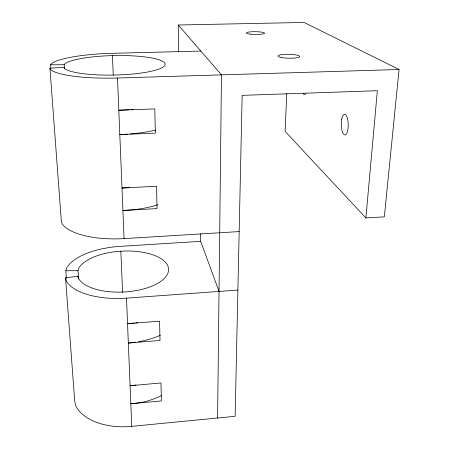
<?xml version="1.0" encoding="UTF-8"?>
<svg xmlns="http://www.w3.org/2000/svg" width="449" height="449" viewBox="0 0 449 449"><rect width="100%" height="100%" fill="white"/><g stroke="black" fill="none" stroke-linecap="round" stroke-linejoin="round"><path stroke-width="0.67" d="M219.028 291.429L200.675 241.343L200.686 233.693M217.602 418.008L221.469 74.865L178.275 25.004L304.13 22.45L399.066 69.505L384.338 216.845L365.89 217.945L285.104 131.355L286.782 93.572M365.89 217.945L377.351 90.715L242.146 95.356L235.136 416.307L131.742 426.354A54.262 32.446 -4.9 0 1 75.595 405.312L74.714 401.198L65.532 277.819L77.98 276.242L78.732 278.79A45.77 20.458 -3.1 0 0 149.085 287.22A45.77 20.458 -3.1 0 0 149.175 253.679A45.77 20.458 -3.1 0 0 78.76 268.115L78.008 270.657L78.569 279.042M66.373 278.447L65.807 270.758L66.879 267.503A58.179 26.025 -3.1 0 1 120.242 246.366L200.675 241.343M64.46 68.921L64.179 64.74L65.116 63.55A51.029 9.743 -1.2 0 1 144.174 56.843A51.029 9.743 -1.2 0 1 142.642 72.828A51.029 9.743 -1.2 0 1 64.628 68.641L63.91 67.434L49.934 68.175L61.3 220.88L62.142 223.742A59.992 22.663 -2.5 0 0 124.064 238.61L239.171 231.583M50.832 68.265L50.574 64.779L51.916 63.247A64.88 12.404 -1.2 0 1 111.908 53.33L200.855 51.068M134.279 323.039L127.544 323.678L159.58 321.198L160.012 340.471L128.335 343.042A57.276 28.624 -3.6 0 0 135.75 342.194M135.626 322.91L137.647 322.719M65.532 277.819L66.39 281.125A58.179 26.025 -3.1 0 0 126.5 298.136L237.897 290.06M128.835 109.781L118.817 110.23L154.798 108.922L155.343 133.123L119.81 134.582A63.679 16.332 -1.6 0 0 127.454 134.144M49.934 68.175L50.726 69.747A64.88 12.404 -1.2 0 0 117.498 78.008L399.066 69.505M65.807 270.758L78.008 270.657M50.574 64.779L64.179 64.74M77.98 276.242L78.075 277.639M112.418 55.597L113.26 75.202M120.826 251.199L122.594 292.417M117.498 78.008L124.064 238.61M126.5 298.136L131.742 426.354M178.275 25.004L178.545 51.641M305.763 93.274A8.862 2.486 89.5 0 1 303.283 93.594M161.601 395.502A55.395 31.655 -4.5 0 1 140.453 402.652L130.822 403.746L161.376 400.912L160.972 382.969L130.081 385.725A55.962 30.773 -4.2 0 0 136.008 385.023M160.394 335.235A57.276 28.624 -3.6 0 1 138.404 341.768M155.831 130.098A63.679 16.332 -1.6 0 1 130.188 133.931M129.424 187.502A62.041 19.762 -2 0 1 121.999 188.03L156.538 186.256L157.043 208.6L122.914 210.497L133.679 209.762A61.345 21.159 -2.2 0 0 158.009 204.738M133.662 109.427A64.42 14.716 -1.4 0 1 130.867 109.668M281.304 57.494A10.883 1.959 1.3 0 0 299.444 56.961A10.883 1.959 1.3 0 0 285.957 54.307A10.883 1.959 1.3 0 0 281.304 57.494M250.671 34.191A9.109 1.386 0.7 0 0 264.568 33.22A9.109 1.386 0.7 0 0 251.159 31.8A9.109 1.386 0.7 0 0 250.671 34.191M341.689 119.277A10.366 3.474 88.9 0 0 344.866 134.992A10.366 3.474 88.9 0 0 347.717 119.619A10.366 3.474 88.9 0 0 341.689 119.277"/></g></svg>
